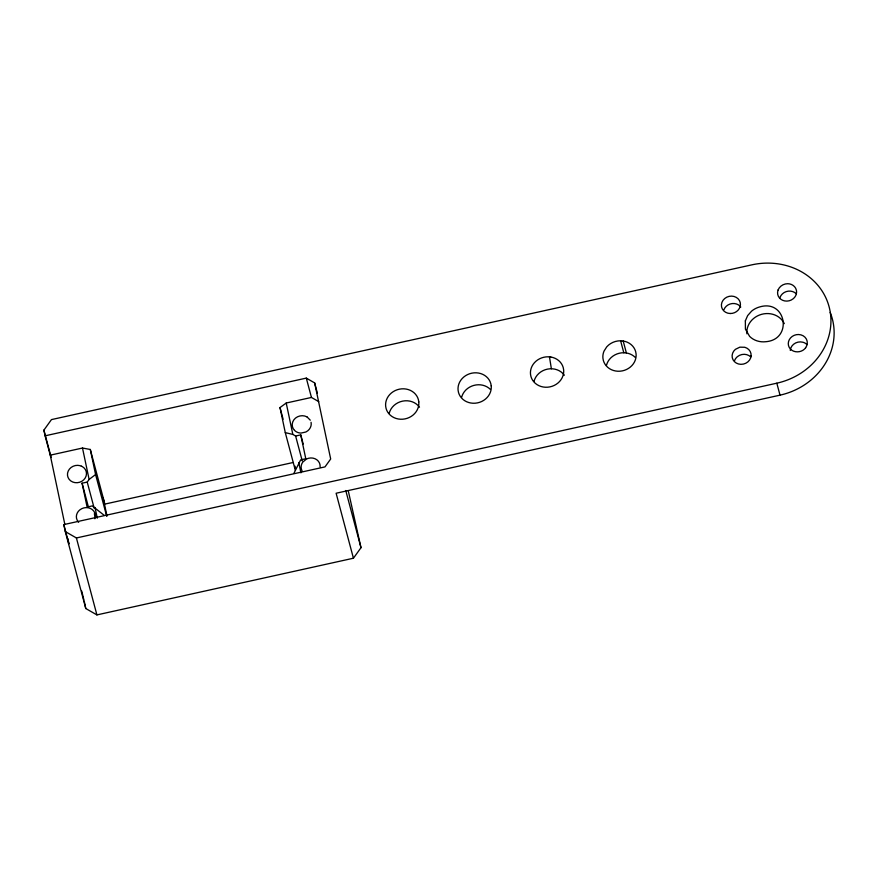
<?xml version="1.0" encoding="UTF-8"?>
<svg xmlns="http://www.w3.org/2000/svg" width="878" height="878" viewBox="0 0 878 878"><rect width="100%" height="100%" fill="white"/><g stroke="black" fill="none" stroke-linecap="round" stroke-linejoin="round"><path stroke-width="1.32" d="M779.807 298.465L780.059 297.335A9.57 8.637 -14.9 0 1 796.247 293.768M293.878 473.385L300.649 459.874L305.785 458.744L300.759 434.884L295.623 436.026L292.835 434.423L285.284 432.624L280.005 407.557L286.217 403.024L311.449 397.449L318.747 401.641M43.9 430.121L51.462 419.596L751.886 264.838A67.013 60.461 -14.9 0 1 829.765 309.561A67.013 60.461 -14.9 0 1 776.821 383.192L76.408 537.962L65.279 531.574L63.809 524.594L325.003 466.887L330.677 458.996L314.642 382.907L306.301 378.111L45.096 435.817L43.9 430.121L51.198 457.504M104.175 515.298L92.245 505.926L87.109 507.056L82.082 483.207L87.218 482.066L89.117 479.443L95.581 474.537L90.302 449.481L82.499 448.032L50.255 455.166L45.096 435.817M65.279 531.574L85.781 608.52L96.909 614.907L353.428 558.221L360.99 547.707L348.281 490.868M293.219 462.476L104.855 504.093L90.302 449.481M830.193 312.436A67.013 60.461 -14.9 0 1 780.015 395.155L336.12 493.238L353.428 558.221M620.614 340.796L623.193 341.015A16.748 15.113 -14.9 0 1 635.639 351.54L636.078 353.878A16.748 15.113 -14.9 0 1 622.304 370.889A16.748 15.113 -14.9 0 1 603.362 360.507L602.923 358.169A16.748 15.113 -14.9 0 1 604.042 351.09L606.72 346.876A16.748 15.113 -14.9 0 1 620.614 340.796L623.797 352.747A16.748 15.113 -14.9 0 0 606.457 365.369M623.797 352.747L626.387 352.978A16.748 15.113 -14.9 0 1 635.222 357.379M306.938 416.874C303.316 414.91 298.674 415.514 295.502 418.082A9.57 8.637 -14.9 0 0 293.153 428.552L294.437 430.286M307.07 416.929L310.285 420.189M740.758 307.091L740.077 306.17A9.57 8.637 -14.9 0 0 723.9 309.747M776.821 383.192L780.015 395.155M623.193 341.015L626.387 352.978M345.756 490.517L360.99 547.707M314.642 382.907L317.397 393.212M306.301 378.111L311.449 397.449M300.759 434.884L303.195 444.038M295.623 436.026L302.241 460.884M280.005 407.557L283.122 419.245M285.284 432.624L295.315 470.279M95.581 474.537L106.655 516.088M87.218 482.066L94.187 508.241M94.341 513.773L95.033 516.396M82.082 483.207L88.349 506.738M76.408 537.962L96.909 614.907M63.809 524.594L68.956 543.932L67.847 538.631M83.959 600.223L81.731 591.037M286.217 403.024L292.835 434.423M298.75 462.508L300.934 472.847M295.03 466.152L295.579 468.797M103.099 497.519L106.984 515.99M82.499 448.032L89.117 479.443M95.033 507.517L97.271 518.174M84.31 601.54L85.781 608.52M50.255 455.166L64.774 524.056M549.485 356.907L551.373 368.76M311.064 422.307A9.57 8.637 -14.9 0 1 307.937 430.659L305.862 432.009L301.022 433.073A9.57 8.637 -14.9 0 1 294.514 430.385M461.608 397.372A16.748 15.113 -14.9 0 1 473.758 385.431A16.748 15.113 -14.9 0 1 490.374 389.382M94.857 518.744A9.57 8.637 -14.9 0 0 92.212 509.525A9.57 8.637 -14.9 0 0 81.742 508.669L79.668 510.008A9.57 8.637 -14.9 0 0 76.529 518.371L77.308 520.489A9.57 8.637 -14.9 0 0 78.669 522.322M534.033 381.37A16.748 15.113 -14.9 0 1 547.466 369.122A16.748 15.113 -14.9 0 1 564.356 375.224M320.119 466.833A9.57 8.637 -14.9 0 0 306.488 459.018L302.756 462.124A9.57 8.637 -14.9 0 0 302.065 470.827M389.184 413.373A16.748 15.113 -14.9 0 1 402.618 401.125A16.748 15.113 -14.9 0 1 419.508 407.227M734.601 360.562A9.57 8.637 -14.9 0 1 737.366 356.709L739.452 355.37A9.57 8.637 -14.9 0 1 750.789 356.984M746.882 333.816A19.623 17.703 -14.9 0 1 761.643 314.313A19.623 17.703 -14.9 0 1 784.284 323.62M790.266 350.399A9.57 8.637 -14.9 0 1 800.451 341.893L802.887 342.233A9.57 8.637 -14.9 0 1 806.959 344.582M745.356 320.854L745.422 329.173L749.603 336.362A19.623 17.703 -14.9 0 0 766.011 341.696C793.108 339.314 786.15 298.948 759.679 306.938A19.623 17.703 -14.9 0 0 751.59 311.141L747.661 315.586L745.356 320.854M751.107 355.82L750.602 358.07A9.57 8.637 -14.9 0 1 736.269 363.064A9.57 8.637 -14.9 0 1 735.402 349.334L739.836 347.172L744.753 347.271A9.57 8.637 -14.9 0 1 751.107 355.82M778.095 289.959L777.59 292.209A9.57 8.637 -14.9 0 0 791.221 300.035L793.295 298.696A9.57 8.637 -14.9 0 0 796.423 290.333L795.644 288.225A9.57 8.637 -14.9 0 0 787.775 283.704C783.681 283.66 779.631 286.096 778.095 289.959M805.653 347.732C801.888 353.154 792.56 353.395 789.223 347.403A9.57 8.637 -14.9 0 1 798.486 334.518L800.923 334.858A9.57 8.637 -14.9 0 1 805.653 347.732M550.769 357.017L548.19 356.797A16.748 15.113 -14.9 0 0 530.499 374.171L530.938 376.508A16.748 15.113 -14.9 0 0 549.88 386.891A16.748 15.113 -14.9 0 0 563.654 369.879L563.215 367.542A16.748 15.113 -14.9 0 0 550.769 357.017M730.222 313.512L727.785 313.172A9.57 8.637 -14.9 0 1 723.044 300.298A9.57 8.637 -14.9 0 1 738.113 298.794L739.485 300.627A9.57 8.637 -14.9 0 1 730.222 313.512M81.391 466.207L80.096 465.68A9.57 8.637 -14.9 0 0 67.507 475.349A9.57 8.637 -14.9 0 0 81.841 481.276A9.57 8.637 -14.9 0 0 82.312 466.591L81.391 466.207M491.23 385.881L490.791 383.543A16.748 15.113 -14.9 0 0 471.859 373.161A16.748 15.113 -14.9 0 0 458.075 390.172L458.514 392.51A16.748 15.113 -14.9 0 0 477.456 402.892A16.748 15.113 -14.9 0 0 491.23 385.881M418.806 401.883L418.367 399.545A16.748 15.113 -14.9 0 0 399.435 389.163A16.748 15.113 -14.9 0 0 385.651 406.174L386.09 408.511A16.748 15.113 -14.9 0 0 405.021 418.894A16.748 15.113 -14.9 0 0 418.806 401.883"/></g></svg>
